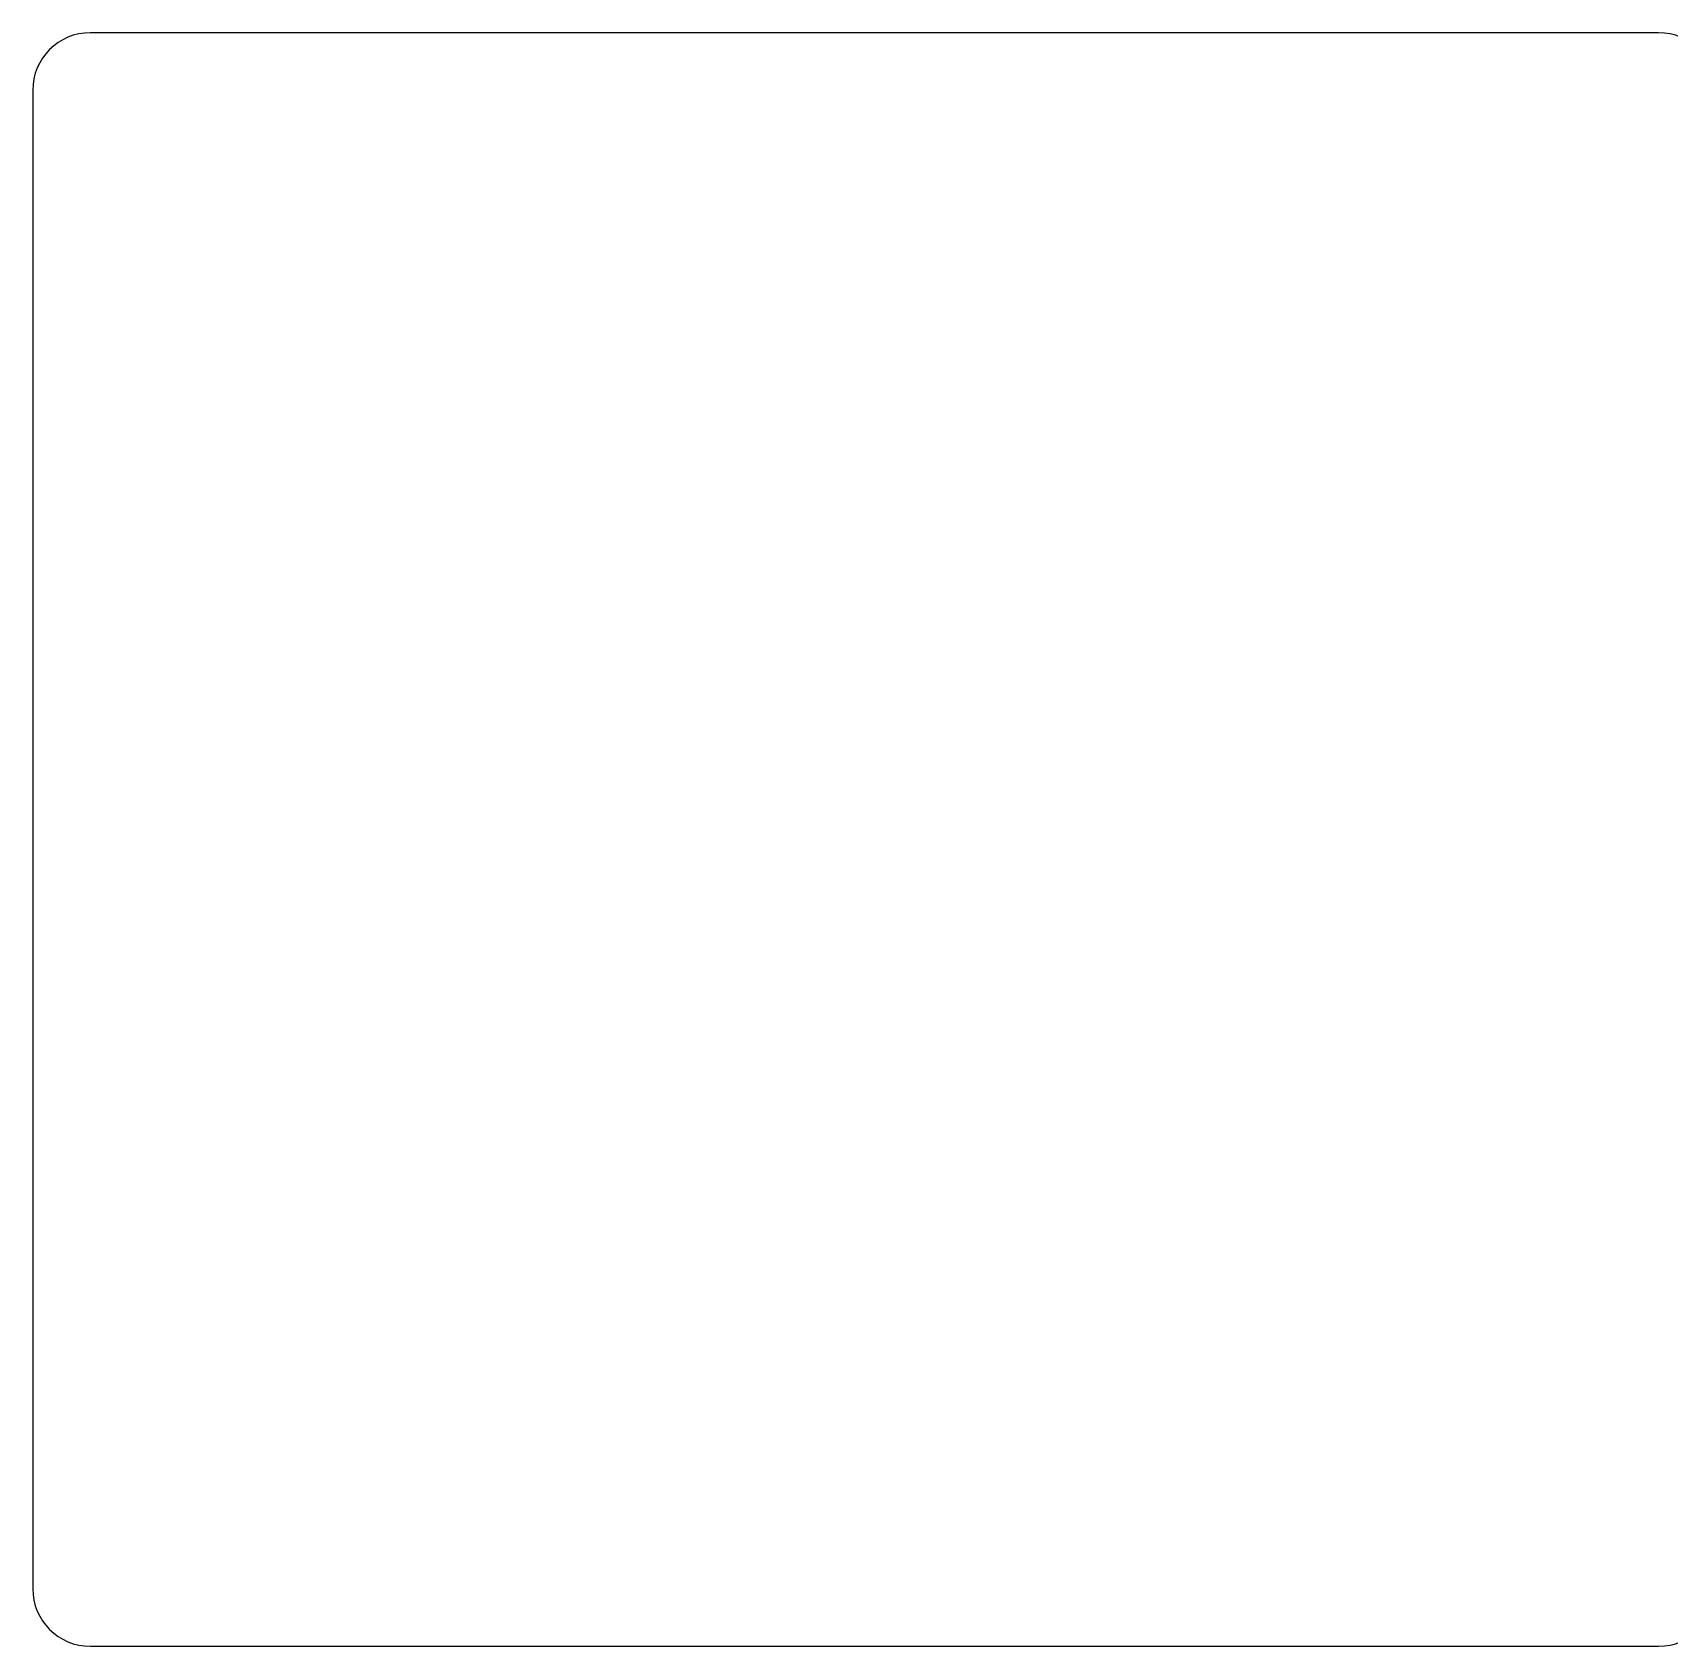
# Model space of a CAD drawing. Header units: millimetres. Extents: x -10 to 277, y -95 to 18.
# Drawn here: x 49.91 to 64.1, y -7 to 7 of the extents above; entities that cross this region are included whole.
import ezdxf

# ---------------------------------------------------------------- set-up
doc = ezdxf.new("R2010")
doc.units = ezdxf.units.MM
doc.header["$MEASUREMENT"] = 0
doc.layers.add('Edge.Cuts', color=53, linetype='CONTINUOUS')

msp = doc.modelspace()

# ---------------------------------------------------------------- linework, layer by layer
at = {"layer": 'Edge.Cuts', "linetype": 'Continuous'}
for p, q in [((64.008916, 7), (50.408916, 7)), ((49.908916, 6.5), (49.908916, -6.5)), ((50.408916, -7), (64.008916, -7))]:
    msp.add_line(p, q, dxfattribs=at)
at = {"layer": 'Edge.Cuts'}
for centre, start, end in [((50.408916, 6.5), 90, 180), ((64.008916, 6.5), 0, 90), ((50.408916, -6.5), 180, 270), ((64.008916, -6.5), 270, 0)]:
    msp.add_arc(centre, 0.5, start, end, dxfattribs=at)

doc.saveas('drawing.dxf')
